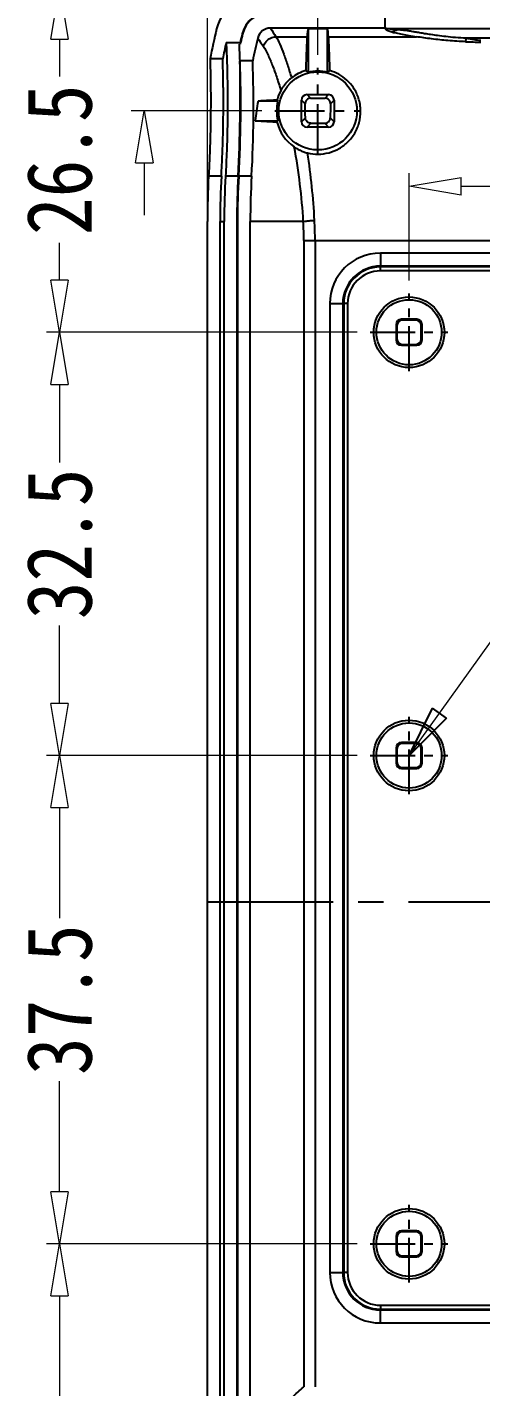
# Model space of a CAD drawing. Header units: millimetres. Extents: x 1786 to 4177, y -2705 to -1639.
# Drawn here: x 4068.4 to 4103.2, y -1830.3 to -1725.9 of the extents above; entities that cross this region are included whole.
import ezdxf

# ---------------------------------------------------------------- set-up
doc = ezdxf.new("R2010")
doc.units = ezdxf.units.MM
doc.linetypes.add('CENTER', pattern=[50.8, 31.75, -6.35, 6.35, -6.35])
doc.layers.add('dim', color=3, linetype='Continuous', lineweight=9)
doc.styles.add('FFS', font='simfang0.ttf', dxfattribs={"width": 0.85})
doc.dimstyles.new('YanXiu', dxfattribs={"dimtxt": 2.5, "dimasz": 2.2, "dimexe": 1, "dimexo": 0.6, "dimgap": 0.66, "dimtad": 0, "dimzin": 9, "dimdsep": 46, "dimtxsty": 'FFS', "dimblk": 'CLOSEDBLANK', "dimcen": 0, "dimclrd": 256, "dimclre": 131, "dimclrt": 42, "dimazin": 2, "dimtfac": 1, "dimtofl": 0, "dimtmove": 0, "dimatfit": 3, "dimldrblk": 'CLOSEDBLANK', "dimfxl": 0, "dimlwd": 5, "dimlwe": 5, "dimarcsym": 0})

# ---------------------------------------------------------------- blocks, each defined once
blk = doc.blocks.new('_ClosedBlank')
at = {"color": 0, "linetype": 'ByBlock', "lineweight": -2}
for p, q in [((-1, 0.167), (0, 0)), ((-1, 0.167), (-1, -0.167)), ((0, 0), (-1, -0.167))]:
    blk.add_line(p, q, dxfattribs=at)
blk = doc.blocks.new('*D284')
at = {"layer": 'Defpoints', "color": 0}
for p in [(-24.5, 70.25), (-42.81, 60.75), (-32.8, 60.75, 0)]:
    blk.add_point(p, dxfattribs=at)
at = {"layer": 'dim', "lineweight": 5}
for p, q in [((-42.81, 74.25), (-42.81, 78.25)), ((-42.81, 56.75), (-42.81, 52.75))]:
    blk.add_line(p, q, dxfattribs=at)
at = {"layer": 'dim', "color": 131, "lineweight": 5}
for p, q in [((-25.5, 70.25), (-43.81, 70.25)), ((-33.8, 60.75), (-43.81, 60.75))]:
    blk.add_line(p, q, dxfattribs=at)
at = {"layer": 'dim', "lineweight": 5, "xscale": 4, "yscale": 4, "zscale": 4}
for p, rotation in [((-42.81, 70.25), 270), ((-42.81, 60.75), 90)]:
    blk.add_blockref('_ClosedBlank', p, dxfattribs=dict(at, rotation=rotation))
at = {"layer": 'dim', "color": 42, "insert": (-42.81, 83.13), "char_height": 5, "attachment_point": 5, "rotation": 90, "style": 'FFS'}
blk.add_mtext('9.5', dxfattribs=at)
blk = doc.blocks.new('*D285')
at = {"layer": 'Defpoints', "color": 0}
for p in [(-24.5, 70.25), (-49.31, 43.75), (-25.48, 43.75, 0)]:
    blk.add_point(p, dxfattribs=at)
at = {"layer": 'dim', "color": 131, "lineweight": 5}
for p, q in [((-25.5, 70.25), (-50.31, 70.25)), ((-26.48, 43.75), (-50.31, 43.75))]:
    blk.add_line(p, q, dxfattribs=at)
at = {"layer": 'dim', "lineweight": 5}
for p, q in [((-49.31, 66.25), (-49.31, 63.38)), ((-49.31, 47.75), (-49.31, 50.62))]:
    blk.add_line(p, q, dxfattribs=at)
at = {"layer": 'dim', "lineweight": 5, "xscale": 4, "yscale": 4, "zscale": 4}
for p, rotation in [((-49.31, 70.25), 90), ((-49.31, 43.75), 270)]:
    blk.add_blockref('_ClosedBlank', p, dxfattribs=dict(at, rotation=rotation))
at = {"layer": 'dim', "color": 42, "insert": (-49.31, 57), "char_height": 5, "attachment_point": 5, "rotation": 90, "style": 'FFS'}
blk.add_mtext('26.5', dxfattribs=at)
blk = doc.blocks.new('*D286')
at = {"layer": 'Defpoints', "color": 0}
for p in [(-25.48, 43.75, 0), (-49.31, 11.25), (-25.48, 11.25, 0)]:
    blk.add_point(p, dxfattribs=at)
at = {"layer": 'dim', "color": 131, "lineweight": 5}
for p, q in [((-26.48, 43.75), (-50.31, 43.75)), ((-26.48, 11.25), (-50.31, 11.25))]:
    blk.add_line(p, q, dxfattribs=at)
at = {"layer": 'dim', "lineweight": 5}
for p, q in [((-49.31, 39.75), (-49.31, 33.76)), ((-49.31, 15.25), (-49.31, 21.24))]:
    blk.add_line(p, q, dxfattribs=at)
at = {"layer": 'dim', "lineweight": 5, "xscale": 4, "yscale": 4, "zscale": 4}
for p, rotation in [((-49.31, 43.75), 90), ((-49.31, 11.25), 270)]:
    blk.add_blockref('_ClosedBlank', p, dxfattribs=dict(at, rotation=rotation))
at = {"layer": 'dim', "color": 42, "insert": (-49.31, 27.5), "char_height": 5, "attachment_point": 5, "rotation": 90, "style": 'FFS'}
blk.add_mtext('32.5', dxfattribs=at)
blk = doc.blocks.new('*D287')
at = {"layer": 'Defpoints', "color": 0}
for p in [(-25.48, 11.25, 0), (-49.31, -26.25), (-25.48, -26.25, 0)]:
    blk.add_point(p, dxfattribs=at)
at = {"layer": 'dim', "color": 131, "lineweight": 5}
for p, q in [((-26.48, 11.25), (-50.31, 11.25)), ((-26.48, -26.25), (-50.31, -26.25))]:
    blk.add_line(p, q, dxfattribs=at)
at = {"layer": 'dim', "lineweight": 5}
for p, q in [((-49.31, 7.25), (-49.31, -1.24)), ((-49.31, -22.25), (-49.31, -13.76))]:
    blk.add_line(p, q, dxfattribs=at)
at = {"layer": 'dim', "lineweight": 5, "xscale": 4, "yscale": 4, "zscale": 4}
for p, rotation in [((-49.31, 11.25), 90), ((-49.31, -26.25), 270)]:
    blk.add_blockref('_ClosedBlank', p, dxfattribs=dict(at, rotation=rotation))
at = {"layer": 'dim', "color": 42, "insert": (-49.31, -7.5), "char_height": 5, "attachment_point": 5, "rotation": 90, "style": 'FFS'}
blk.add_mtext('37.5', dxfattribs=at)
blk = doc.blocks.new('*D288')
at = {"layer": 'Defpoints', "color": 0}
for p in [(-25.48, -26.25, 0), (-49.31, -61.25), (-32.8, -61.25, 0)]:
    blk.add_point(p, dxfattribs=at)
at = {"layer": 'dim', "color": 131, "lineweight": 5}
for p, q in [((-26.48, -26.25), (-50.31, -26.25)), ((-33.8, -61.25), (-50.31, -61.25))]:
    blk.add_line(p, q, dxfattribs=at)
at = {"layer": 'dim', "lineweight": 5}
for p, q in [((-49.31, -30.25), (-49.31, -40.43)), ((-49.31, -57.25), (-49.31, -47.07))]:
    blk.add_line(p, q, dxfattribs=at)
at = {"layer": 'dim', "lineweight": 5, "xscale": 4, "yscale": 4, "zscale": 4}
for p, rotation in [((-49.31, -26.25), 90), ((-49.31, -61.25), 270)]:
    blk.add_blockref('_ClosedBlank', p, dxfattribs=dict(at, rotation=rotation))
at = {"layer": 'dim', "color": 42, "insert": (-49.31, -43.75), "char_height": 5, "attachment_point": 5, "rotation": 90, "style": 'FFS'}
blk.add_mtext('35', dxfattribs=at)
blk = doc.blocks.new('*D290')
at = {"layer": 'Defpoints', "color": 0}
for p in [(22.5, 54.96), (-22.5, 46.73, 0), (22.5, 46.73, 0)]:
    blk.add_point(p, dxfattribs=at)
at = {"layer": 'dim', "color": 131, "lineweight": 5}
for p, q in [((-22.5, 47.73), (-22.5, 55.96)), ((22.5, 47.73), (22.5, 55.96))]:
    blk.add_line(p, q, dxfattribs=at)
at = {"layer": 'dim', "lineweight": 5}
for p, q in [((-18.5, 54.96), (-3.45, 54.96)), ((18.5, 54.96), (3.45, 54.96))]:
    blk.add_line(p, q, dxfattribs=at)
at = {"layer": 'dim', "lineweight": 5, "xscale": 4, "yscale": 4, "zscale": 4, "rotation": 180}
blk.add_blockref('_ClosedBlank', (-22.5, 54.96), dxfattribs=at)
at = {"layer": 'dim', "lineweight": 5, "xscale": 4, "yscale": 4, "zscale": 4}
blk.add_blockref('_ClosedBlank', (22.5, 54.96), dxfattribs=at)
at = {"layer": 'dim', "color": 42, "insert": (0, 54.96), "char_height": 5, "attachment_point": 5, "style": 'FFS'}
blk.add_mtext('45', dxfattribs=at)
blk = doc.blocks.new('*D291')
at = {"layer": 'Defpoints', "color": 0}
for p in [(29.5, 76.4), (-29.5, 64.05, 0), (29.5, 64.05, 0)]:
    blk.add_point(p, dxfattribs=at)
at = {"layer": 'dim', "color": 131, "lineweight": 5}
for p, q in [((-29.5, 65.05), (-29.5, 77.4)), ((29.5, 65.05), (29.5, 77.4))]:
    blk.add_line(p, q, dxfattribs=at)
at = {"layer": 'dim', "lineweight": 5}
for p, q in [((-25.5, 76.4), (-3.41, 76.4)), ((25.5, 76.4), (3.41, 76.4))]:
    blk.add_line(p, q, dxfattribs=at)
at = {"layer": 'dim', "lineweight": 5, "xscale": 4, "yscale": 4, "zscale": 4, "rotation": 180}
blk.add_blockref('_ClosedBlank', (-29.5, 76.4), dxfattribs=at)
at = {"layer": 'dim', "lineweight": 5, "xscale": 4, "yscale": 4, "zscale": 4}
blk.add_blockref('_ClosedBlank', (29.5, 76.4), dxfattribs=at)
at = {"layer": 'dim', "color": 42, "insert": (0, 76.4), "char_height": 5, "attachment_point": 5, "style": 'FFS'}
blk.add_mtext('59', dxfattribs=at)
blk = doc.blocks.new('*D292')
at = {"layer": 'Defpoints', "color": 0}
for p in [(37.97, 82.9), (-37.97, 52.25), (37.97, 52.25)]:
    blk.add_point(p, dxfattribs=at)
at = {"layer": 'dim', "color": 131, "lineweight": 5}
for p, q in [((-37.97, 53.25), (-37.97, 83.9)), ((37.97, 53.25), (37.97, 83.9))]:
    blk.add_line(p, q, dxfattribs=at)
at = {"layer": 'dim', "lineweight": 5}
for p, q in [((-33.97, 82.9), (-7.82, 82.9)), ((33.97, 82.9), (7.82, 82.9))]:
    blk.add_line(p, q, dxfattribs=at)
at = {"layer": 'dim', "lineweight": 5, "xscale": 4, "yscale": 4, "zscale": 4, "rotation": 180}
blk.add_blockref('_ClosedBlank', (-37.97, 82.9), dxfattribs=at)
at = {"layer": 'dim', "lineweight": 5, "xscale": 4, "yscale": 4, "zscale": 4}
blk.add_blockref('_ClosedBlank', (37.97, 82.9), dxfattribs=at)
at = {"layer": 'dim', "color": 42, "insert": (0, 82.9), "char_height": 5, "attachment_point": 5, "style": 'FFS'}
blk.add_mtext('75.95', dxfattribs=at)
blk = doc.blocks.new('u160')
at = {"color": 7, "linetype": 'Continuous'}
for p, q in [((-24.327, 67.11, 0), (-24.327, 67.95, 0)), ((-24.327, 67.11, 0), (-33.137, 67.11, 0)), ((-30.25, 67.046, 0), (-30.25, 63.711, 0)), ((-28.75, 67.046, 0), (-30.25, 67.046, 0)), ((-28.75, 63.711, 0), (-28.75, 67.046, 0)), ((-24.23, 67.089, 0), (24.23, 67.089, 0)), ((-36.533, 65.999, 0), (-35.456, 65.999, 0)), ((-35.473, 64.764, 0), (-35.512, 65.875, 0)), ((-35.456, 65.875, 0), (-35.512, 65.875, 0)), ((-35.302, 66.661, 0), (-35.275, 66.655, 0)), ((-32.709, 66.446, 0), (-30.322, 66.446, 0)), ((-28.678, 66.446, 0), (-21.934, 66.446, 0)), ((-18.098, 66.361, 0), (18.098, 66.361, 0)), ((-36.799, 64.749, 0), (-37.768, 64.749, 0)), ((-35.467, 64.607, 0), (-35.473, 64.764, 0)), ((-35.467, 64.607, 0), (-35.467, 64.59, 0)), ((-34.495, 64.607, 0), (-35.467, 64.607, 0)), ((-30.326, 62, 0), (-28.674, 62, 0)), ((-30.054, 61.728, 0), (-30.326, 62, 0)), ((-30.054, 61.728, 0), (-28.946, 61.728, 0)), ((-28.946, 61.728, 0), (-28.674, 62, 0)), ((-32.567, 61.5, 0), (-34.085, 61.5, 0)), ((-30.471, 61.297, 0), (-30.75, 61.576, 0)), ((-30.75, 59.924, 0), (-30.75, 61.576, 0)), ((-28.529, 61.297, 0), (-28.25, 61.576, 0)), ((-28.25, 61.576, 0), (-28.25, 59.924, 0)), ((-34.301, 60, 0), (-32.567, 60, 0)), ((-30.456, 60.218, 0), (-30.75, 59.924, 0)), ((-30.027, 59.799, 0), (-30.326, 59.5, 0)), ((-30.027, 59.799, 0), (-28.973, 59.799, 0)), ((-28.973, 59.799, 0), (-28.674, 59.5, 0)), ((-28.544, 60.218, 0), (-28.25, 59.924, 0)), ((-28.674, 59.5, 0), (-30.326, 59.5, 0)), ((-36.9, 55.75, 0), (-37.877, 55.75, 0)), ((-35.606, 55.75, 0), (-36.581, 55.75, 0)), ((-34.58, 55.75, 0), (-35.562, 55.75, 0)), ((-37.974, -52.75, 0), (-37.974, 52.25, 0)), ((-36.999, 52.25, 0), (-36.681, 52.25, 0)), ((-36.999, -52.75, 0), (-36.999, 52.25, 0)), ((-36.681, -52.75, 0), (-36.681, 52.25, 0)), ((-35.663, 52.25, 0), (-35.707, 52.25, 0)), ((-35.707, 52.25, 0), (-35.707, -52.75, 0)), ((-35.663, 52.25, 0), (-35.663, -52.75, 0)), ((-30.611, 52.25, 0), (-34.682, 52.25, 0)), ((-34.682, -52.75, 0), (-34.682, 52.25, 0)), ((-30.567, 50.794, 0), (30.567, 50.794, 0)), ((-30.567, 50.794, 0), (-30.567, -37.232, 0)), ((-29.71, 50.794, 0), (-29.71, -37.23, 0)), ((24.7, 49.83, 0), (-24.7, 49.83, 0)), ((-24.7, 49.83, 0), (-24.7, 48.831, 0)), ((24.7, 48.831, 0), (-24.7, 48.831, 0)), ((-24.7, 48.831, 0), (-24.7, 48.765, 0)), ((24.7, 48.765, 0), (-24.7, 48.765, 0)), ((-24.7, 48.465, 0), (-24.7, 48.765, 0)), ((24.7, 48.465, 0), (-24.7, 48.465, 0)), ((-28.58, 45.95, 0), (-27.581, 45.95, 0)), ((-28.58, 45.95, 0), (-28.58, -28.45, 0)), ((-27.581, 45.95, 0), (-27.515, 45.95, 0)), ((-27.581, 45.95, 0), (-27.581, -28.45, 0)), ((-27.215, 45.95, 0), (-27.515, 45.95, 0)), ((-27.515, 45.95, 0), (-27.515, -28.45, 0)), ((-27.215, 45.95, 0), (-27.215, -28.45, 0)), ((-23.5, 44.339, 0), (-23.43, 44.269, 0)), ((-23.5, 44.339, 0), (-23.5, 43.161, 0)), ((-23.43, 44.269, 0), (-23.43, 43.231, 0)), ((-21.911, 44.75, 0), (-23.089, 44.75, 0)), ((-23.089, 44.75, 0), (-23.019, 44.68, 0)), ((-21.981, 44.68, 0), (-23.019, 44.68, 0)), ((-21.911, 44.75, 0), (-21.981, 44.68, 0)), ((-21.5, 44.339, 0), (-21.57, 44.269, 0)), ((-21.57, 43.231, 0), (-21.57, 44.269, 0)), ((-21.5, 43.161, 0), (-21.5, 44.339, 0)), ((-23.5, 43.161, 0), (-23.43, 43.231, 0)), ((-23.089, 42.75, 0), (-23.019, 42.82, 0)), ((-23.019, 42.82, 0), (-21.981, 42.82, 0)), ((-21.911, 42.75, 0), (-21.981, 42.82, 0)), ((-21.5, 43.161, 0), (-21.57, 43.231, 0)), ((-23.089, 42.75, 0), (-21.911, 42.75, 0)), ((-23.5, 11.839, 0), (-23.43, 11.769, 0)), ((-23.5, 11.839, 0), (-23.5, 10.661, 0)), ((-23.43, 11.769, 0), (-23.43, 10.731, 0)), ((-21.911, 12.25, 0), (-23.089, 12.25, 0)), ((-23.089, 12.25, 0), (-23.019, 12.18, 0)), ((-21.981, 12.18, 0), (-23.019, 12.18, 0)), ((-21.911, 12.25, 0), (-21.981, 12.18, 0)), ((-21.5, 11.839, 0), (-21.57, 11.769, 0)), ((-21.57, 10.731, 0), (-21.57, 11.769, 0)), ((-21.5, 10.661, 0), (-21.5, 11.839, 0)), ((-23.5, 10.661, 0), (-23.43, 10.731, 0)), ((-21.5, 10.661, 0), (-21.57, 10.731, 0)), ((-23.089, 10.25, 0), (-23.019, 10.32, 0)), ((-23.089, 10.25, 0), (-21.911, 10.25, 0)), ((-23.019, 10.32, 0), (-21.981, 10.32, 0)), ((-21.911, 10.25, 0), (-21.981, 10.32, 0)), ((-23.5, -25.661, 0), (-23.5, -26.839, 0)), ((-23.5, -25.661, 0), (-23.43, -25.731, 0)), ((-23.43, -25.731, 0), (-23.43, -26.769, 0)), ((-21.911, -25.25, 0), (-23.089, -25.25, 0)), ((-23.089, -25.25, 0), (-23.019, -25.32, 0)), ((-21.981, -25.32, 0), (-23.019, -25.32, 0)), ((-21.911, -25.25, 0), (-21.981, -25.32, 0)), ((-21.5, -25.661, 0), (-21.57, -25.731, 0)), ((-21.57, -26.769, 0), (-21.57, -25.731, 0)), ((-21.5, -26.839, 0), (-21.5, -25.661, 0)), ((-23.5, -26.839, 0), (-23.43, -26.769, 0)), ((-21.5, -26.839, 0), (-21.57, -26.769, 0)), ((-23.089, -27.25, 0), (-23.019, -27.18, 0)), ((-23.089, -27.25, 0), (-21.911, -27.25, 0)), ((-23.019, -27.18, 0), (-21.981, -27.18, 0)), ((-21.911, -27.25, 0), (-21.981, -27.18, 0)), ((-28.58, -28.45, 0), (-27.581, -28.45, 0)), ((-27.581, -28.45, 0), (-27.515, -28.45, 0)), ((-27.215, -28.45, 0), (-27.515, -28.45, 0)), ((-24.7, -30.965, 0), (-24.7, -31.265, 0)), ((-24.7, -30.965, 0), (24.7, -30.965, 0)), ((-24.7, -31.331, 0), (-24.7, -31.265, 0)), ((-24.7, -31.265, 0), (24.7, -31.265, 0)), ((-24.7, -32.33, 0), (-24.7, -31.331, 0)), ((-24.7, -31.331, 0), (24.7, -31.331, 0)), ((-24.7, -32.33, 0), (24.7, -32.33, 0))]:
    blk.add_line(p, q, dxfattribs=at)
at = {"color": 1, "linetype": 'CENTER', "ltscale": 0.12}
for p, q in [((-29.5, 57.45), (-29.5, 64.05)), ((-32.8, 60.75), (-26.2, 60.75))]:
    blk.add_line(p, q, dxfattribs=at)
at = {"color": 1, "linetype": 'CENTER', "ltscale": 0.108385}
for p, q in [((-22.5, 40.769), (-22.5, 46.731)), ((-25.481, 43.75), (-19.519, 43.75)), ((-22.5, 8.269), (-22.5, 14.231)), ((-25.481, 11.25), (-19.519, 11.25)), ((-22.5, -29.231), (-22.5, -23.269)), ((-25.481, -26.25), (-19.519, -26.25))]:
    blk.add_line(p, q, dxfattribs=at)
at = {"color": 1, "linetype": 'CENTER', "ltscale": 0.303795}
blk.add_line((-37.974, 0), (37.974, 0), dxfattribs=at)
at = {"color": 7, "linetype": 'Continuous', "elevation": 0}
blk.add_lwpolyline([(-24.23, 67.089), (-24.236, 67.088), (-24.241, 67.087)], dxfattribs=at)
at = {"color": 7, "linetype": 'Continuous'}
for centre, radius in [((-29.5, 60.75, 0), 3), ((-22.5, 43.75, 0), 2.71), ((-22.5, 43.75, 0), 2.5), ((-22.5, 11.25, 0), 2.71), ((-22.5, 11.25, 0), 2.5), ((-22.5, -26.25, 0), 2.71), ((-22.5, -26.25, 0), 2.5)]:
    blk.add_circle(centre, radius, dxfattribs=at)
for centre, radius, start, end in [((-33.858, 66.25, 0), 3.5, 90.00052, 166.61984), ((-33.162, 66.15, 0), 2.2, 90, 166.55915), ((-33.16, 66.148, 0), 2.174, 90.0427, 166.51645), ((25, 52.25, 0), 64, 166.62019, 168.73779), ((-33.137, 66.112, 0), 0.999, 89.9953, 166.60745), ((275.359, 265.329, 0), 366.688, 212.72211, 212.8456), ((-16.223, 102.901, 0), 36.696, 257.24167, 257.39675), ((-25.316, 71.78, 0), 5.15, 286.29215, 292.19169), ((25, 52.25, 0), 63.05, 167.40444, 168.56582), ((25, 52.25, 0), 62, 166.55915, 167.18753), ((25, 52.25, 0), 61.972, 166.55915, 167.18754), ((25, 52.25, 0), 60.765, 166.58944, 168.26639), ((259.186, 263.115, 0), 353.187, 213.8578, 213.986), ((-16.985, 94.502, 0), 28.464, 267.63744, 269.97061), ((-51.066, 72.909, 0), 33.612, 348.31268, 348.76618), ((-158.559, 61.933, 0), 123.109, 357.12107, 1.2363), ((-131.235, 61.192, 0), 95.828, 356.74474, 2.03214), ((-126.185, 61.043, 0), 91.758, 356.6933, 2.22639), ((-29.505, 60.685, 0), 3.29, 106.24294, 127.78503), ((-36.59, 55.562, 0), 10.325, 52.11396, 53.33813), ((-29.5, 60.75, 0), 3.054, 75.78444, 104.21556), ((-22.351, 55.485, 0), 10.421, 126.66754, 127.88037), ((-29.367, 60.73, 0), 3.371, 151.72054, 165.38348), ((25, 52.25, 0), 59.805, 171.10236, 172.55421), ((-29.5, 60.75, 0), 3.157, 166.25742, 193.74258), ((-24.351, 67.948, 0), 10.444, 217.56544, 218.12625), ((-24.367, 53.565, 0), 10.423, 141.87291, 142.50767), ((-29.402, 60.718, 0), 3.335, 194.03809, 235.19074), ((-77.336, 49.489, 0), 46.807, 3.38123, 10.4508), ((-83.029, 49.435, 0), 53.357, 3.12835, 8.71909), ((25, 52.25, 0), 62.974, 176.81396, 180), ((25, 52.25, 0), 61.999, 176.76377, 180), ((25, 52.25, 0), 61.681, 176.74707, 180), ((25, 52.25, 0), 60.707, 176.69481, 180), ((25, 52.25, 0), 60.663, 176.69243, 180), ((25, 52.25, 0), 59.682, 176.63804, 180), ((-54.963, 50.793, 0), 24.395, 0.00096, 3.42341), ((-58.235, 50.793, 0), 28.525, 0.00077, 3.12245), ((-24.7, 45.95, 0), 3.88, 90.00896, 179.99089), ((-24.7, 45.95, 0), 2.882, 90.00367, 179.9993), ((-24.699, 45.949, 0), 2.816, 90.01932, 179.98071), ((-24.699, 45.949, 0), 2.516, 90.02157, 179.97841), ((-24.7, -28.45, 0), 3.88, 180.00896, 269.99089), ((-24.7, -28.45, 0), 2.882, 180.00367, 269.9993), ((-24.699, -28.449, 0), 2.816, 180.01932, 269.98071), ((-24.699, -28.449, 0), 2.516, 180.02157, 269.97841)]:
    blk.add_arc(centre, radius, start, end, dxfattribs=at)
for centre, major_axis, ratio, start_param, end_param in [((-30.205, 34.75, 0), (0, 32.4), 0.0174551, 0.0803333, 0.2088316), ((-28.795, 34.75, 0), (0, 32.4), 0.0174551, -0.2088316, -0.0803333), ((-30.264, 50.794, 0), (0, 16), 0.0174551, 0.2088316, 0.6169337), ((-28.736, 50.794, 0), (0, 16), 0.0174551, -0.6169337, -0.2088316), ((-30.326, 61.576, 0), (0.3, -0.3), 0.9996955, 2.3563468, 3.9268385), ((-28.674, 61.576, 0), (0.3, 0.3), 0.9996955, -0.7852459, 0.7852459), ((-30.682, 50.794, 0), (0, 16), 0.0174551, -0.9409589, -0.8546748), ((-28.318, 50.794, 0), (0, 16), 0.0174551, 0.8546748, 0.9409589), ((-30.326, 59.924, 0), (0.3, 0.3), 0.9996955, -3.9268385, -2.3563468), ((-28.674, 59.924, 0), (0.3, -0.3), 0.9996955, -0.7852459, 0.7852459), ((-23.088, 44.338, 0), (0.291, -0.291), 0.9996955, 2.3563468, 3.9268385), ((-23.019, 44.269, 0), (0.291, -0.291), 0.9996955, 2.3563468, 3.9268385), ((-21.981, 44.269, 0), (0.291, 0.291), 0.9996955, -0.7852459, 0.7852459), ((-21.912, 44.338, 0), (0.291, 0.291), 0.9996955, -0.7852459, 0.7852459), ((-23.088, 43.162, 0), (0.291, 0.291), 0.9996955, 2.3563468, 3.9268385), ((-23.019, 43.231, 0), (0.291, 0.291), 0.9996955, 2.3563468, 3.9268385), ((-21.981, 43.231, 0), (0.291, -0.291), 0.9996955, -0.7852459, 0.7852459), ((-21.912, 43.162, 0), (0.291, -0.291), 0.9996955, -0.7852459, 0.7852459), ((-23.088, 11.838, 0), (0.291, -0.291), 0.9996955, 2.3563468, 3.9268385), ((-23.019, 11.769, 0), (0.291, -0.291), 0.9996955, 2.3563468, 3.9268385), ((-21.981, 11.769, 0), (0.291, 0.291), 0.9996955, -0.7852459, 0.7852459), ((-21.912, 11.838, 0), (0.291, 0.291), 0.9996955, -0.7852459, 0.7852459), ((-23.088, 10.662, 0), (0.291, 0.291), 0.9996955, 2.3563468, 3.9268385), ((-23.019, 10.731, 0), (0.291, 0.291), 0.9996955, 2.3563468, 3.9268385), ((-21.981, 10.731, 0), (0.291, -0.291), 0.9996955, -0.7852459, 0.7852459), ((-21.912, 10.662, 0), (0.291, -0.291), 0.9996955, -0.7852459, 0.7852459), ((-23.088, -25.662, 0), (0.291, -0.291), 0.9996955, 2.3563468, 3.9268385), ((-23.019, -25.731, 0), (0.291, -0.291), 0.9996955, 2.3563468, 3.9268385), ((-21.981, -25.731, 0), (0.291, 0.291), 0.9996955, -0.7852459, 0.7852459), ((-21.912, -25.662, 0), (0.291, 0.291), 0.9996955, -0.7852459, 0.7852459), ((-23.088, -26.838, 0), (0.291, 0.291), 0.9996955, 2.3563468, 3.9268385), ((-23.019, -26.769, 0), (0.291, 0.291), 0.9996955, 2.3563468, 3.9268385), ((-21.981, -26.769, 0), (0.291, -0.291), 0.9996955, -0.7852459, 0.7852459), ((-21.912, -26.838, 0), (0.291, -0.291), 0.9996955, -0.7852459, 0.7852459)]:
    blk.add_ellipse(centre, major_axis=major_axis, ratio=ratio, start_param=start_param, end_param=end_param, dxfattribs=at)
for points, start_tangent, end_tangent in [([(-24.241, 67.087, 0), (-24.254, 67.084, 0), (-24.267, 67.081, 0), (-24.278, 67.078, 0), (-24.297, 67.07, 0), (-24.309, 67.06, 0), (-24.315, 67.048, 0), (-24.312, 67.034, 0), (-24.298, 67.017, 0), (-24.286, 67.007, 0), (-24.269, 66.995, 0), (-24.248, 66.983, 0), (-24.221, 66.968, 0), (-24.187, 66.952, 0), (-24.146, 66.934, 0), (-24.095, 66.914, 0), (-24.033, 66.891, 0), (-23.959, 66.865, 0), (-23.871, 66.836, 0)], (-0.9836456, -0.180115), (0.9538453, -0.3002984)), ([(-24.241, 67.087, 0), (-24.227, 67.086, 0), (-24.211, 67.084, 0), (-24.19, 67.082, 0), (-24.165, 67.08, 0), (-24.136, 67.077, 0), (-24.101, 67.074, 0), (-24.06, 67.071, 0), (-24.012, 67.067, 0), (-23.957, 67.062, 0), (-23.892, 67.057, 0), (-23.816, 67.05, 0), (-23.728, 67.043, 0), (-23.626, 67.034, 0), (-23.508, 67.023, 0), (-23.371, 67.011, 0)], (0.9932162, -0.1162823), (0.9959978, -0.0893779)), ([(-23.871, 66.836, 0), (-23.498, 66.737, 0), (-23.031, 66.637, 0), (-22.504, 66.539, 0), (-21.934, 66.446, 0)], (0.9538529, -0.3002743), (0.9886402, -0.1503016)), ([(-23.371, 67.011, 0), (-23.065, 66.98, 0), (-22.735, 66.938, 0), (-22.392, 66.887, 0), (-22.047, 66.832, 0), (-21.698, 66.773, 0), (-21.304, 66.706, 0), (-20.842, 66.632, 0), (-20.307, 66.555, 0), (-19.681, 66.479, 0), (-18.948, 66.411, 0), (-18.098, 66.361, 0)], (0.9959979, -0.0893765), (0.9991247, -0.0418318)), ([(-36.533, 65.999, 0), (-36.523, 65.794, 0), (-36.499, 65.182, 0), (-36.466, 64.2, 0), (-36.437, 62.896, 0), (-36.425, 61.337, 0), (-36.439, 59.586, 0), (-36.49, 57.702, 0), (-36.581, 55.75, 0)], (0.0487978, -0.9988087), (-0.0567438, -0.9983888)), ([(-35.456, 65.999, 0), (-35.449, 65.968, 0), (-35.456, 65.875, 0)], (1, -0.0000052), (-0.1108468, -0.9938375)), ([(-33.667, 65.687, 0), (-33.47, 66.072, 0), (-33.129, 66.341, 0), (-32.709, 66.446, 0)], (0.2536707, 0.9672906), (0.9995902, 0.0286271)), ([(-32.709, 66.446, 0), (-32.416, 65.88, 0), (-32.11, 65.12, 0), (-31.808, 64.237, 0), (-31.521, 63.286, 0)], (0.529699, -0.8481857), (0.2737151, -0.9618108)), ([(-18.159, 66.062, 0), (-19.512, 66.148, 0), (-20.77, 66.283, 0), (-21.934, 66.446, 0)], (-0.9991841, 0.040387), (-0.9886402, 0.1503016)), ([(-18.151, 66.1, 0), (-18.155, 66.088, 0), (-18.158, 66.075, 0), (-18.159, 66.062, 0)], (-0.4212593, -0.9069402), (0.0364786, -0.9993344)), ([(-18.098, 66.361, 0), (-17.533, 66.232, 0), (-17, 66.192, 0)], (0.9567053, -0.2910583), (1, -0.0001078)), ([(-37.768, 64.749, 0), (-37.763, 64.619, 0), (-37.752, 64.203, 0), (-37.737, 63.522, 0), (-37.724, 62.611, 0), (-37.718, 61.502, 0), (-37.726, 60.227, 0), (-37.752, 58.82, 0), (-37.802, 57.314, 0), (-37.877, 55.75, 0)], (0.0342306, -0.999414), (-0.0555782, -0.9984543)), ([(-36.9, 55.75, 0), (-36.818, 57.459, 0), (-36.767, 59.117, 0), (-36.745, 60.666, 0), (-36.745, 62.038, 0), (-36.758, 63.183, 0), (-36.778, 64.035, 0), (-36.793, 64.571, 0), (-36.799, 64.749, 0)], (0.0564528, 0.9984053), (-0.0362261, 0.9993436)), ([(-33.667, 65.687, 0), (-33.337, 65.086, 0), (-32.99, 64.272, 0), (-32.652, 63.332, 0), (-32.336, 62.327, 0)], (0.5588478, -0.8292702), (0.2844393, -0.958694)), ([(-26.213, 60.75, 0), (-26.377, 61.727, 0), (-26.76, 62.512, 0), (-27.282, 63.12, 0), (-27.898, 63.562, 0), (-28.574, 63.844, 0)], (-0.0138741, 0.9999037), (-0.9600094, 0.2799679)), ([(-31.521, 63.286, 0), (-31.732, 63.106, 0), (-31.924, 62.91, 0), (-32.09, 62.709, 0), (-32.229, 62.51, 0), (-32.336, 62.327, 0)], (-0.7902236, -0.6128186), (-0.4738662, -0.8805969)), ([(-30.054, 61.728, 0), (-30.184, 61.707, 0), (-30.301, 61.647, 0), (-30.391, 61.554, 0), (-30.451, 61.435, 0), (-30.471, 61.297, 0)], (-1, 0), (0.0151882, -0.9998847)), ([(-28.529, 61.297, 0), (-28.549, 61.436, 0), (-28.611, 61.557, 0), (-28.704, 61.65, 0), (-28.82, 61.708, 0), (-28.946, 61.728, 0)], (0.0151882, 0.9998847), (-1, 0)), ([(-32.629, 61.581, 0), (-33.183, 61.554, 0), (-33.669, 61.527, 0), (-34.085, 61.5, 0)], (-0.9989977, -0.0447626), (-0.9974305, -0.0716405)), ([(-30.289, 57.524, 0), (-29.477, 57.428, 0), (-28.64, 57.542, 0), (-27.86, 57.865, 0), (-27.193, 58.371, 0), (-26.666, 59.045, 0), (-26.327, 59.849, 0), (-26.213, 60.75, 0)], (0.9709144, -0.2394268), (-0.0138741, 0.9999037)), ([(-34.301, 60, 0), (-33.834, 59.969, 0), (-33.279, 59.939, 0), (-32.638, 59.909, 0)], (0.9973019, -0.0734094), (0.9990644, -0.0432473)), ([(-30.027, 59.799, 0), (-30.18, 59.827, 0), (-30.32, 59.913, 0), (-30.419, 60.05, 0), (-30.456, 60.218, 0)], (-1, 0), (-0.0127214, 0.9999191)), ([(-28.973, 59.799, 0), (-28.82, 59.827, 0), (-28.681, 59.913, 0), (-28.582, 60.049, 0), (-28.544, 60.218, 0)], (1, 0), (0.0127214, 0.9999191)), ([(-31.306, 57.98, 0), (-31.106, 57.853, 0), (-30.856, 57.723, 0), (-30.58, 57.611, 0), (-30.289, 57.524, 0)], (0.8214597, -0.5702666), (0.9709144, -0.2394268)), ([(-35.562, 55.75, 0), (-35.577, 55.748, 0), (-35.591, 55.749, 0), (-35.606, 55.75, 0)], (-0.9974187, 0.0718043), (-0.9983483, 0.0574514)), ([(-30.611, 52.25, 0), (-30.388, 52.288, 0), (-30.09, 52.322, 0), (-29.752, 52.347, 0)], (0.9762734, 0.2165416), (0.9983456, 0.0574984)), ([(-32.391, -38.995, 0), (-31.504, -38.076, 0), (-30.567, -37.232, 0)], (0.6671825, 0.7448943), (0.7639643, 0.6452585))]:
    blk.add_spline(points, degree=3, dxfattribs=dict(at, start_tangent=start_tangent, end_tangent=end_tangent))
at = {"layer": 'dim'}
for base, p2, override, picture, middle in [((-42.813, 60.75, 0), (-32.8, 60.75), {"dimtxt": 5, "dimasz": 4, "dimexe": 0.9995, "dimexo": 0.9995, "dimgap": 0.9995, "dimzin": 8}, '*D284', (-42.813, 83.132, 0)), ((-49.313, 43.75, 0), (-25.481, 43.75), {"dimtxt": 5, "dimasz": 4, "dimexe": 0.9995, "dimexo": 0.9995, "dimgap": 0.9995, "dimzin": 8, "dimtmove": 1}, '*D285', (-49.313, 57, 0))]:
    dim = blk.add_linear_dim(base=base, p1=(-24.5, 70.25, 0), p2=p2, angle=90, dimstyle='YanXiu', override=override, dxfattribs=at)
    dim.commit()
    dim.dimension.update_dxf_attribs({"geometry": picture, "text_midpoint": middle, "dimtype": 128})
for base, p1, p2, picture, middle in [((37.974, 82.899, 0), (-37.974, 52.25, 0), (37.974, 52.25, 0), '*D292', (0, 82.899, 0)), ((29.5, 76.399, 0), (-29.5, 64.05), (29.5, 64.05), '*D291', (0, 76.399, 0)), ((22.5, 54.963, 0), (-22.5, 46.731), (22.5, 46.731), '*D290', (0, 54.963, 0))]:
    dim = blk.add_linear_dim(base=base, p1=p1, p2=p2, dimstyle='YanXiu', override={"dimtxt": 5, "dimasz": 4, "dimexe": 0.9995, "dimexo": 0.9995, "dimgap": 0.9995, "dimzin": 8}, dxfattribs=at)
    dim.commit()
    dim.dimension.update_dxf_attribs({"geometry": picture, "text_midpoint": middle})
for base, p1, p2, picture, middle in [((-49.313, 11.25, 0), (-25.481, 43.75), (-25.481, 11.25), '*D286', (-49.313, 27.5, 0)), ((-49.313, -26.25, 0), (-25.481, 11.25), (-25.481, -26.25), '*D287', (-49.313, -7.5, 0)), ((-49.313, -61.25, 0), (-25.481, -26.25), (-32.8, -61.25), '*D288', (-49.313, -43.75, 0))]:
    dim = blk.add_linear_dim(base=base, p1=p1, p2=p2, angle=90, dimstyle='YanXiu', override={"dimtxt": 5, "dimasz": 4, "dimexe": 0.9995, "dimexo": 0.9995, "dimgap": 0.9995, "dimzin": 8, "dimtmove": 1}, dxfattribs=at)
    dim.commit()
    dim.dimension.update_dxf_attribs({"geometry": picture, "text_midpoint": middle})
at = {"layer": 'dim', "annotation_type": 0, "has_hookline": 1, "hookline_direction": 0, "text_width": 25.891}
blk.add_leader([(-22.5, 11.25, 0), (-11.779, 26.198, 0), (-7.779, 26.198, 0)], dimstyle='YanXiu', override={"dimtxt": 6, "dimasz": 4, "dimexe": 1.1994, "dimexo": 1.1994, "dimgap": 1.1994}, dxfattribs=at)
blk = doc.blocks.new('u161')
blk.add_blockref('u160', (129.121, 105.55, 0))

msp = doc.modelspace()

# ---------------------------------------------------------------- block references
msp.add_blockref('u161', (3991.1, -1898.61))

doc.saveas('drawing.dxf')
